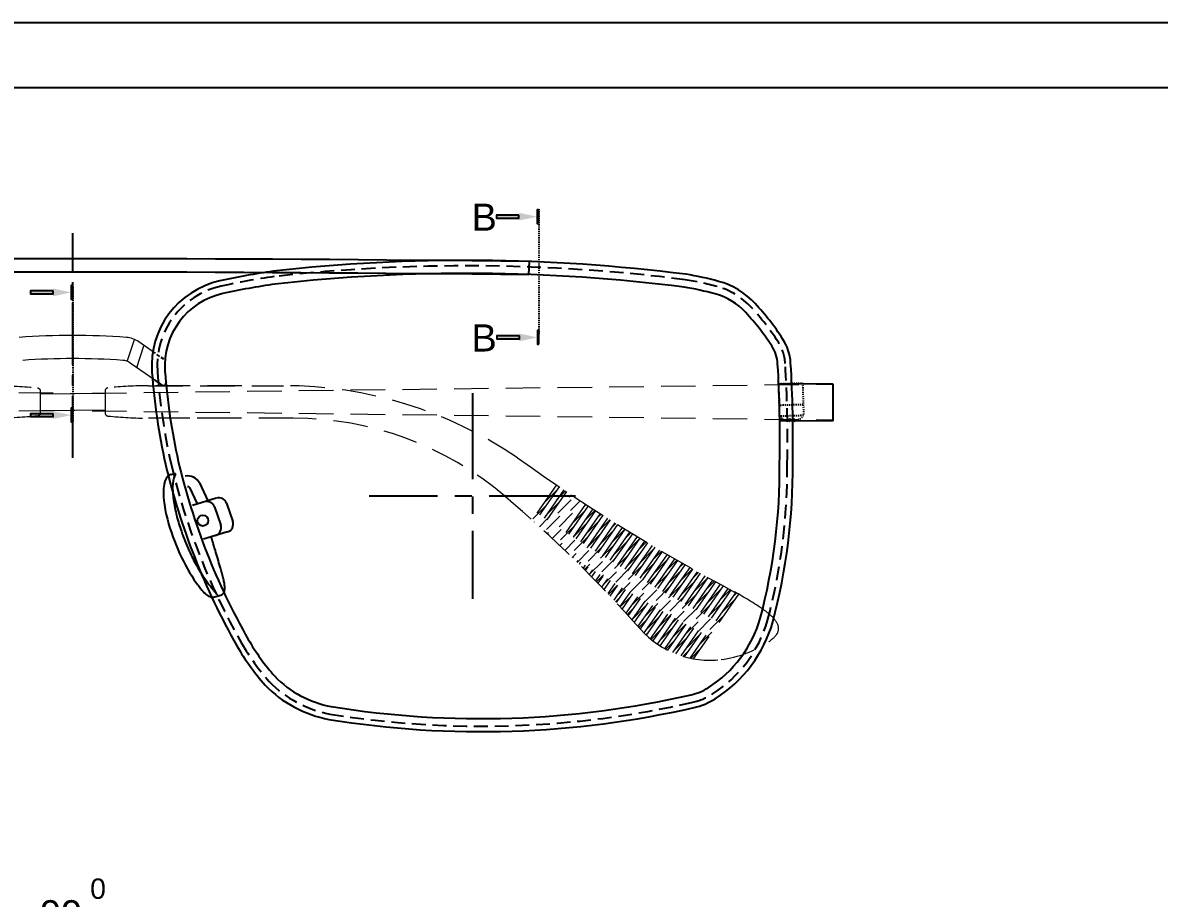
# Model space of a CAD drawing. Header units: millimetres. Extents: x 1399 to 2555, y 1196 to 1555.
# Drawn here: x 1777.5 to 1882.1, y 1473.9 to 1554.6 of the extents above; entities that cross this region are included whole.
import ezdxf

# ---------------------------------------------------------------- set-up
doc = ezdxf.new("R2010")
doc.units = ezdxf.units.MM
for name, pattern in [('CENTER', [50.8, 31.75, -6.35, 6.35, -6.35]), ('CENTER2', [28.575, 19.05, -3.175, 3.175, -3.175]), ('DASHED2', [0.375, 0.25, -0.125]), ('HIDDEN', [9.525, 6.35, -3.175]), ('HIDDEN2', [0.1875, 0.125, -0.0625]), ('PHANTOM2', [1.25, 0.625, -0.125, 0.125, -0.125, 0.125, -0.125])]:
    doc.linetypes.add(name, pattern=pattern)
for name, color, linetype in [('Center Line', 2, 'CENTER2'), ('Dimension', 3, 'Continuous'), ('Hidden Line', 1, 'HIDDEN2'), ('Section Line', 6, 'PHANTOM2')]:
    doc.layers.add(name, color=color, linetype=linetype)
doc.layers.add('odj', color=4, linetype='Continuous', lineweight=35)
doc.layers.add('Section', color=4, linetype='Continuous', lineweight=25)
doc.styles.get("Standard").update_dxf_attribs({"font": 'arial.ttf'})
doc.styles.add('样式 1', font='romant.shx')
doc.dimstyles.new('ISO-25$0', dxfattribs={"dimtxt": 2.5, "dimasz": 2.5, "dimexe": 0.5, "dimexo": 1, "dimgap": 1, "dimtad": 0, "dimtih": 1, "dimtoh": 1, "dimdec": 1, "dimzin": 10, "dimdsep": 46, "dimlunit": 6, "dimtxsty": '样式 1', "dimcen": 0, "dimclrd": 256, "dimclre": 256, "dimclrt": 7, "dimazin": 0, "dimtfac": 1, "dimtdec": 1, "dimtofl": 0, "dimtmove": 0, "dimatfit": 0, "dimfxl": 1, "dimtolj": 1, "dimtzin": 10, "dimarcsym": 0})
pattern_1 = [(45, (14457.66443, 1450.30327), (-0.224506403, 0.224506403), [])]

# ---------------------------------------------------------------- blocks, each defined once
blk = doc.blocks.new('*D168')
at = {"layer": 'Defpoints', "color": 0, "transparency": 16777216}
for p in [(1831.46, 1470.6), (1732.66, 1469.89), (1831.46, 1469.4)]:
    blk.add_point(p, dxfattribs=at)
at = {"layer": 'Dimension', "color": 0, "lineweight": -2, "transparency": 16777216}
for p, q in [((1732.66, 1470.52), (1732.66, 1471.85)), ((1831.46, 1470.02), (1831.46, 1471.85)), ((1735.16, 1470.6), (1828.96, 1470.6))]:
    blk.add_line(p, q, dxfattribs=at)
at = {"layer": 'Dimension', "color": 0, "transparency": 16777216}
for points in [[(1735.16, 1471.01), (1735.16, 1470.18), (1732.66, 1470.6)], [(1828.96, 1471.01), (1828.96, 1470.18), (1831.46, 1470.6)]]:
    blk.add_solid(points, dxfattribs=at)
at = {"layer": 'Dimension', "color": 0, "transparency": 16777216, "insert": (1782.15, 1473.45), "char_height": 2.5, "attachment_point": 5}
blk.add_mtext('99{\\H1.875;\\S 0^ -5;}', dxfattribs=at)
blk = doc.blocks.new('_FILLED')
at = {"color": 0, "linetype": 'ByBlock'}
blk.add_solid([(0, 0), (-1, 0.214), (-1, -0.214)], dxfattribs=at)
blk = doc.blocks.new('ER')
at = {"layer": 'Section'}
h = blk.add_hatch(color=6, dxfattribs=at)
h.dxf.hatch_style = 1
h.paths.add_polyline_path([(973.88, -602.3), (973.88, -602.77), (977.63, -602.77), (977.63, -602.3)])
h.paths.add_polyline_path([(980.63, -603.66), (980.87, -603.66), (980.87, -601.41), (980.63, -601.41)])
at = {"layer": 'Section', "color": 6}
for points in [[(980.87, -603.66), (980.87, -601.41), (980.63, -601.41), (980.63, -603.66)], [(977.63, -602.3), (973.88, -602.3), (973.88, -602.77), (977.63, -602.77)]]:
    blk.add_lwpolyline(points, close=True, dxfattribs=at)
at = {"layer": 'Section', "color": 6, "xscale": 3.002185386386005, "yscale": 3.002185386386005, "zscale": 3.002185386386005}
blk.add_blockref('_FILLED', (980.63, -602.54), dxfattribs=at)
blk = doc.blocks.new('ffdgfgd')
at = {"linetype": 'HIDDEN', "lineweight": 9, "ltscale": 0.5}
h = blk.add_hatch(dxfattribs=at)
h.set_pattern_fill('ANSI31', color=1, scale=0.1)
h.set_pattern_definition(pattern_1)
h.paths.add_polyline_path([(20788.53, 1708.4, -0.000417), (20788.28, 1708.57), (20786.02, 1705.34, -0.000605), (20786.24, 1705.13)])
h.paths.add_polyline_path([(20789.2, 1707.95, -0.000417), (20788.95, 1708.12), (20786.62, 1704.79, -0.000605), (20786.84, 1704.59)])
h.paths.add_polyline_path([(20789.86, 1707.51, -0.000417), (20789.61, 1707.68), (20787.21, 1704.25, -0.000606), (20787.43, 1704.04)])
h.paths.add_polyline_path([(20790.53, 1707.07, -0.000417), (20790.28, 1707.24), (20787.8, 1703.7, -0.000606), (20788.03, 1703.49)])
h.paths.add_polyline_path([(20791.2, 1706.63, -0.000417), (20790.95, 1706.8), (20788.39, 1703.14, -0.000607), (20788.61, 1702.94)])
h.paths.add_polyline_path([(20791.87, 1706.2, -0.000417), (20791.62, 1706.36), (20788.98, 1702.59, -0.000607), (20789.2, 1702.38)])
h.paths.add_polyline_path([(20792.55, 1705.77, -0.000417), (20792.3, 1705.93), (20789.56, 1702.02, -0.000608), (20789.78, 1701.81)])
h.paths.add_polyline_path([(20793.23, 1705.34, -0.000417), (20792.97, 1705.5), (20790.14, 1701.46, -0.000609), (20790.36, 1701.24)])
h.paths.add_polyline_path([(20793.9, 1704.91, -0.000417), (20793.65, 1705.07), (20790.72, 1700.89, -0.000609), (20790.93, 1700.67)])
h = blk.add_hatch(dxfattribs=at)
h.set_pattern_fill('ANSI31', color=1, scale=0.1)
h.set_pattern_definition(pattern_1)
h.paths.add_polyline_path([(20794.58, 1704.49, -0.000417), (20794.33, 1704.65), (20791.29, 1700.31, -0.00061), (20791.5, 1700.09)])
h.paths.add_polyline_path([(20795.27, 1704.07, -0.000417), (20795.01, 1704.23), (20791.86, 1699.73, -0.000611), (20792.07, 1699.51)])
h.paths.add_polyline_path([(20795.95, 1703.65, -0.000418), (20795.7, 1703.81), (20792.43, 1699.14, -0.000611), (20792.64, 1698.92)])
h.paths.add_polyline_path([(20796.64, 1703.24, -0.000418), (20796.38, 1703.4), (20792.99, 1698.55, -0.000612), (20793.2, 1698.33)])
h.paths.add_polyline_path([(20797.33, 1702.83, -0.000418), (20797.07, 1702.98), (20793.55, 1697.96, -0.000613), (20793.76, 1697.74)])
h.paths.add_polyline_path([(20798.02, 1702.42, -0.000418), (20797.76, 1702.57), (20794.11, 1697.36, -0.000614), (20794.32, 1697.14)])
h.paths.add_polyline_path([(20798.71, 1702.02, -0.000418), (20798.45, 1702.17), (20794.67, 1696.76, -0.000615), (20794.87, 1696.53)])
h.paths.add_polyline_path([(20799.41, 1701.61, -0.000418), (20799.15, 1701.76), (20795.22, 1696.15, -0.000616), (20795.42, 1695.92)])
h.paths.add_polyline_path([(20800.1, 1701.21, -0.000418), (20799.84, 1701.36), (20795.77, 1695.54, -0.000617), (20795.97, 1695.31)])
h.paths.add_polyline_path([(20800.8, 1700.82, -0.000419), (20800.54, 1700.97), (20796.32, 1694.94, 0.008962), (20796.54, 1694.72)])
h = blk.add_hatch(dxfattribs=at)
h.set_pattern_fill('ANSI31', color=1, scale=0.1)
h.set_pattern_definition(pattern_1)
h.paths.add_polyline_path([(20801.5, 1700.43, -0.000419), (20801.24, 1700.57), (20796.91, 1694.39, 0.008863), (20797.15, 1694.2)])
h.paths.add_polyline_path([(20802.21, 1700.04, -0.000419), (20801.94, 1700.18), (20797.55, 1693.91, 0.008846), (20797.8, 1693.74)])
h.paths.add_polyline_path([(20802.91, 1699.65, -0.000419), (20802.65, 1699.79), (20798.23, 1693.48, 0.008907), (20798.5, 1693.34)])
h.paths.add_polyline_path([(20803.62, 1699.26, -0.000419), (20803.35, 1699.41), (20798.96, 1693.12, 0.009054), (20799.24, 1693.01)])
h.paths.add_polyline_path([(20804.33, 1698.88, -0.00042), (20804.06, 1699.02), (20799.73, 1692.83, 0.009298), (20800.03, 1692.74)])
h.paths.add_polyline_path([(20805.04, 1698.5, 0.002863), (20804.77, 1698.64), (20800.55, 1692.61, 0.009664), (20800.87, 1692.54)])
at = {"color": 1, "linetype": 'HIDDEN', "lineweight": 9, "ltscale": 0.5}
for p, q in [((20673.71, 1717.86), (20673.71, 1714.56)), ((20746.71, 1716.96), (20673.71, 1717.86)), ((20759.31, 1717.71), (20750.71, 1717.71)), ((20746.71, 1716.98), (20746.71, 1715.44)), ((20746.71, 1715.46), (20673.71, 1714.56)), ((20758.38, 1714.71), (20750.71, 1714.71)), ((20784.67, 1711.07), (20785.96, 1710.17)), ((20788.28, 1708.57), (20786.02, 1705.34)), ((20788.53, 1708.4), (20786.24, 1705.13)), ((20788.95, 1708.12), (20786.62, 1704.79)), ((20789.2, 1707.95), (20786.84, 1704.59)), ((20790.95, 1706.8), (20788.39, 1703.14)), ((20791.2, 1706.63), (20788.61, 1702.94)), ((20791.62, 1706.36), (20788.98, 1702.59)), ((20791.87, 1706.2), (20789.2, 1702.38)), ((20792.3, 1705.93), (20789.56, 1702.02)), ((20792.55, 1705.77), (20789.78, 1701.81)), ((20792.97, 1705.5), (20790.14, 1701.46)), ((20793.23, 1705.34), (20790.36, 1701.24)), ((20793.65, 1705.07), (20790.72, 1700.89)), ((20793.9, 1704.91), (20790.93, 1700.67)), ((20794.33, 1704.65), (20791.29, 1700.31)), ((20794.58, 1704.49), (20791.5, 1700.09)), ((20795.01, 1704.23), (20791.86, 1699.73)), ((20795.27, 1704.07), (20792.07, 1699.51)), ((20795.7, 1703.81), (20792.43, 1699.14)), ((20795.95, 1703.65), (20792.64, 1698.92)), ((20796.38, 1703.4), (20792.99, 1698.55)), ((20796.64, 1703.24), (20793.2, 1698.33)), ((20797.07, 1702.98), (20793.55, 1697.96)), ((20797.33, 1702.83), (20793.76, 1697.74)), ((20797.76, 1702.57), (20794.11, 1697.36)), ((20798.02, 1702.42), (20794.32, 1697.14)), ((20798.45, 1702.17), (20794.67, 1696.76)), ((20798.71, 1702.02), (20794.87, 1696.53)), ((20799.15, 1701.76), (20795.22, 1696.15)), ((20799.41, 1701.61), (20795.42, 1695.92)), ((20799.84, 1701.36), (20795.77, 1695.54)), ((20800.1, 1701.21), (20795.97, 1695.31)), ((20800.54, 1700.97), (20796.32, 1694.94)), ((20800.8, 1700.82), (20796.54, 1694.72)), ((20801.24, 1700.57), (20796.91, 1694.39)), ((20801.5, 1700.43), (20797.15, 1694.2)), ((20801.94, 1700.18), (20797.55, 1693.91)), ((20802.21, 1700.04), (20797.8, 1693.74)), ((20802.65, 1699.79), (20798.23, 1693.48)), ((20802.91, 1699.65), (20798.5, 1693.34)), ((20803.35, 1699.41), (20798.96, 1693.12)), ((20803.62, 1699.26), (20799.24, 1693.01)), ((20804.06, 1699.02), (20799.73, 1692.83)), ((20804.33, 1698.88), (20800.03, 1692.74)), ((20804.77, 1698.64), (20800.55, 1692.61)), ((20805.04, 1698.5), (20800.87, 1692.54))]:
    blk.add_line(p, q, dxfattribs=at)
for points in [[(20750.71, 1717.71, 0.023644), (20746.98, 1717.51, 0.383559), (20746.71, 1717.21), (20746.71, 1715.21, 0.383559), (20746.98, 1714.91, 0.023644), (20750.71, 1714.71)], [(20750.71, 1717.71), (20763.15, 1717.71, -0.150808), (20784.67, 1711.07)], [(20796.01, 1695.27, 0.035097), (20783.5, 1707.55, 0.178287), (20764.04, 1714.71), (20750.71, 1714.71)], [(20808.49, 1694.72, 0.301317), (20808.62, 1695.76, 0.086358), (20808.15, 1696.4, 0.039974), (20807.33, 1697.08, 0.029835), (20804.65, 1698.71)], [(20796.01, 1695.27, 0.24803), (20803.43, 1692.48, 0.118331), (20807.86, 1694.16)]]:
    blk.add_lwpolyline(points, format="xyb", dxfattribs=at)
for centre, radius, start, end in [((20889.21, 1857.61), 180, 235, 241.9862), ((20806.05, 1696.82), 3.22, 304.2381, 319.2223)]:
    blk.add_arc(centre, radius, start, end, dxfattribs=at)
blk = doc.blocks.new('mn')
at = {"color": 7}
for p, q in [((6512.1, -4128.87), (6512.55, -4128.72)), ((6513.88, -4130), (6514.64, -4131.5)), ((6514.77, -4129.55), (6515.6, -4131.17)), ((6516.37, -4130.9), (6514.2, -4131.65)), ((6516.22, -4131.72), (6516.86, -4133.38)), ((6517.32, -4131.34), (6517.96, -4133)), ((6517.5, -4133.98), (6515.31, -4134.73)), ((6516.49, -4140.01), (6517.09, -4139.81))]:
    blk.add_line(p, q, dxfattribs=at)
blk.add_circle((6515.2, -4133.02), 0.5, dxfattribs=at)
for centre, radius, start, end in [((6513.74, -4130.13), 1.18, 29.5662, 105.1946), ((6513.74, -4130.13), 0.18, 29.5662, 109.3578), ((6515.52, -4131.99), 0.75, 21.0536, 108.9615), ((6516.62, -4131.61), 0.75, 21.0536, 108.9615), ((6517.26, -4133.27), 0.75, 288.9615, 21.0536), ((6516.16, -4133.65), 0.75, 288.9615, 21.0536), ((6516.92, -4139.34), 0.5, 288.9615, 352.0354)]:
    blk.add_arc(centre, radius, start, end, dxfattribs=at)
for points, knots in [([(6512.1, -4128.87), (6512.02, -4128.9), (6511.94, -4128.95), (6511.73, -4129.14), (6511.64, -4129.32), (6511.53, -4129.7), (6511.49, -4129.93), (6511.47, -4130.51), (6511.49, -4130.87), (6511.58, -4131.54), (6511.63, -4131.82), (6511.76, -4132.4), (6511.84, -4132.7), (6511.93, -4133)], [0, 0, 0, 0, 0.525689, 0.525689, 1.652907, 1.652907, 2.923389, 2.923389, 4.456515, 4.456515, 5.498466, 5.498466, 6.576224, 6.576224, 6.576224, 6.576224]), ([(6512.57, -4128.8), (6512.54, -4128.84), (6512.51, -4128.89), (6512.44, -4129.04), (6512.4, -4129.16), (6512.35, -4129.45), (6512.33, -4129.61), (6512.31, -4129.97), (6512.32, -4130.16), (6512.35, -4130.56), (6512.37, -4130.78), (6512.44, -4131.24), (6512.48, -4131.48), (6512.59, -4131.97), (6512.65, -4132.22), (6512.75, -4132.55), (6512.77, -4132.63), (6512.79, -4132.71)], [0.342327, 0.342327, 0.342327, 0.342327, 0.733059, 0.733059, 1.466118, 1.466118, 2.199177, 2.199177, 2.932236, 2.932236, 3.665693, 3.665693, 4.39915, 4.39915, 5.132608, 5.132608, 5.375972, 5.375972, 5.375972, 5.375972]), ([(6511.93, -4133), (6512.26, -4134.08), (6512.68, -4135.13), (6513.65, -4137.08), (6514.19, -4137.97), (6514.78, -4138.75)], [0, 0, 0, 0, 3.393519, 3.393519, 6.793295, 6.793295, 6.793295, 6.793295]), ([(6512.79, -4132.71), (6512.93, -4133.17), (6513.09, -4133.62), (6513.5, -4134.69), (6513.76, -4135.29), (6514.26, -4136.29), (6514.49, -4136.73), (6515, -4137.57), (6515.27, -4137.98), (6515.6, -4138.41), (6515.64, -4138.47), (6515.68, -4138.52)], [12.477352, 12.477352, 12.477352, 12.477352, 13.824357, 13.824357, 15.774274, 15.774274, 17.2906, 17.2906, 18.806925, 18.806925, 19.033217, 19.033217, 19.033217, 19.033217]), ([(6517, -4137.42), (6516.97, -4137.35), (6516.95, -4137.28), (6516.77, -4136.72), (6516.61, -4136.23), (6516.3, -4135.31), (6516.16, -4134.89), (6516.02, -4134.49)], [9.004309, 9.004309, 9.004309, 9.004309, 9.230601, 9.230601, 10.746927, 10.746927, 12.028994, 12.028994, 12.028994, 12.028994]), ([(6517.27, -4138.33), (6517.23, -4138.18), (6517.18, -4138.03), (6517.09, -4137.73), (6517.05, -4137.58), (6517, -4137.42)], [8.414025, 8.414025, 8.414025, 8.414025, 8.934537, 8.934537, 9.455744, 9.455744, 9.455744, 9.455744]), ([(6515.68, -4138.52), (6515.77, -4138.64), (6515.86, -4138.76), (6516.04, -4138.98), (6516.14, -4139.09), (6516.23, -4139.2), (6516.24, -4139.21), (6516.25, -4139.23), (6516.27, -4139.24), (6516.32, -4139.3), (6516.38, -4139.36), (6516.43, -4139.43), (6516.55, -4139.56), (6516.66, -4139.69), (6516.78, -4139.81)], [20.071782, 20.071782, 20.071782, 20.071782, 20.592988, 20.592988, 21.113501, 21.113501, 21.113501, 21.18052, 21.18052, 21.18052, 21.484011, 21.484011, 21.484011, 22.11914, 22.11914, 22.11914, 22.11914]), ([(6517.42, -4139.41), (6517.42, -4139.41), (6517.42, -4139.41), (6517.42, -4139.41), (6517.42, -4139.39), (6517.42, -4139.37), (6517.43, -4139.27), (6517.43, -4139.17), (6517.41, -4138.95), (6517.39, -4138.83), (6517.35, -4138.59), (6517.31, -4138.46), (6517.27, -4138.33)], [0.853482, 0.853482, 0.853482, 0.853482, 0.855432, 0.855432, 0.855432, 0.944962, 0.944962, 1.417442, 1.417442, 1.889923, 1.889923, 2.345183, 2.345183, 2.345183, 2.345183]), ([(6514.78, -4138.75), (6514.87, -4138.87), (6514.96, -4138.98), (6515.14, -4139.21), (6515.23, -4139.31), (6515.33, -4139.42)], [0, 0, 0, 0, 0.516499, 0.516499, 1.03397, 1.03397, 1.03397, 1.03397]), ([(6515.33, -4139.42), (6515.47, -4139.59), (6515.62, -4139.72), (6515.9, -4139.93), (6516.03, -4139.99), (6516.29, -4140.06), (6516.4, -4140.04), (6516.49, -4140.01)], [0, 0, 0, 0, 0.796315, 0.796315, 1.559532, 1.559532, 2.335249, 2.335249, 2.335249, 2.335249])]:
    blk.add_open_spline(points, degree=3, knots=knots, dxfattribs=at)

msp = doc.modelspace()

# ---------------------------------------------------------------- linework, layer by layer
for p, q in [((2082.61153, 1548.5531), (1673.35603, 1548.5531)), ((1852.06676, 1521.26802), (1847.05269, 1521.29014)), ((1852.06676, 1517.88003), (1852.06676, 1521.26802)), ((1852.06676, 1517.88003), (1847.15183, 1517.85835))]:
    msp.add_line(p, q)
at = {"color": 0, "lineweight": 9}
for p, q in [((1787.07167, 1523.35286), (1787.72829, 1525.37154)), ((1787.96903, 1522.80388), (1788.6153, 1524.79076)), ((1789.59406, 1524.14009), (1788.13789, 1525.15345)), ((1789.62639, 1521.62005), (1787.35512, 1523.20064))]:
    msp.add_line(p, q, dxfattribs=at)
msp.add_lwpolyline([(2086.64957, 1257.5531), (2086.64957, 1554.5531), (1666.64957, 1554.5531), (1666.64957, 1257.5531)], close=True)
for points in [[(1824.09508, 1532.54937, 0.006124752), (1740.01057, 1532.54937), (1740.05467, 1531.34982, -0.006120468), (1824.05099, 1531.34982)], [(1848.15468, 1523.20453, 0.130338322), (1847.41438, 1525.44348, 0.042095483), (1844.89246, 1528.67496, 0.139810846), (1841.5176, 1530.72625, 0.02784514), (1838.5109, 1531.37543, 0.059665102), (1800.5231, 1531.66341, 0.018370171), (1795.60754, 1530.77042, 0.37350237), (1789.34825, 1522.35396, 0.035614527), (1790.59747, 1513.89716, 0.071938332), (1797.17163, 1497.14317, 0.048193787), (1799.7704, 1493.52754, 0.155068758), (1805.63809, 1490.37736, 0.097042135), (1839.25814, 1491.46497, 0.087246818), (1841.20668, 1492.28159, 0.184469467), (1846.51411, 1499.36306, 0.06659567), (1848.33922, 1513.96511, 0.020075775)], [(1846.95685, 1523.13243, 0.130338322), (1846.40967, 1524.78731, 0.042095483), (1844.01184, 1527.85978, 0.139810846), (1841.19946, 1529.56919, 0.027675214), (1838.34104, 1530.18737, 0.059606301), (1800.6755, 1530.47297, 0.018299913), (1795.86525, 1529.59842, 0.37350237), (1790.54484, 1522.44442, 0.035582789), (1791.7675, 1514.16382, 0.071884886), (1798.21167, 1497.74179, 0.047776388), (1800.65252, 1494.34171, 0.153918257), (1805.84513, 1491.55946, 0.097004717), (1838.99131, 1492.63493, 0.087578148), (1840.56218, 1493.29384, 0.18430034), (1845.3569, 1499.68089, 0.066616023), (1847.13912, 1513.97197, 0.020113853)]]:
    msp.add_lwpolyline(points, format="xyb", close=True)
for centre, radius, start, end in [((1782.05132, 1457.02197), 68.71534, 90, 94.120986), ((1782.05132, 1457.02197), 68.71534, 85.879014, 90), ((1786.82412, 1523.2656), 2.3, 55.1656256, 85.879014), ((1782.05132, 1457.02197), 66.58534, 90, 93.9621192), ((1782.05132, 1457.02197), 66.58534, 86.0378808, 90), ((1786.55543, 1522.05151), 1.4, 55.1656256, 86.0378808)]:
    msp.add_arc(centre, radius, start, end, dxfattribs=at)
at = {"layer": 'Center Line', "ltscale": 0.3}
msp.add_line((1782.04991, 1514.45521), (1782.04991, 1535.15749), dxfattribs=at)
at = {"layer": 'Center Line', "color": 1, "linetype": 'DASHED2', "ltscale": 0.3}
for points in [[(1847.14455, 1518.29798), (1847.05249, 1521.29657), (1849.25145, 1521.36408), (1849.34352, 1518.3655)], [(1849.31283, 1519.36503), (1847.11386, 1519.29751)]]:
    msp.add_lwpolyline(points, dxfattribs=at)
at = {"layer": 'Center Line', "linetype": 'CENTER', "lineweight": 25, "ltscale": 0.25}
for points in [[(1818.8467, 1520.43588), (1818.8467, 1501.46548)], [(1828.33189, 1510.95068), (1809.35059, 1510.95068)]]:
    msp.add_lwpolyline(points, dxfattribs=at)
at = {"layer": 'Center Line', "color": 1, "linetype": 'DASHED2', "ltscale": 0.3}
msp.add_lwpolyline([(1847.14455, 1518.29798, 0.180894416), (1848.05905, 1517.8396), (1848.05187, 1518.07345), (1848.45168, 1518.08573), (1848.45886, 1517.85187, 0.180894416), (1849.34352, 1518.3655)], format="xyb", close=True, dxfattribs=at)
at = {"layer": 'Hidden Line', "linetype": 'HIDDEN', "ltscale": 0.05}
for p, q in [((1790.45085, 1523.54384), (1789.60629, 1524.13158)), ((1790.2895, 1521.15858), (1789.63767, 1521.61219)), ((1790.64434, 1521.46704), (1790.55319, 1521.18983))]:
    msp.add_line(p, q, dxfattribs=at)
at = {"layer": 'Hidden Line', "linetype": 'HIDDEN', "ltscale": 0.2}
msp.add_lwpolyline([(1847.65558, 1523.17449, 0.130338322), (1846.99575, 1525.17008, 0.042095483), (1844.52553, 1528.3353, 0.139810846), (1841.38504, 1530.24414, 0.027775786), (1838.44017, 1530.8804, 0.059640792), (1800.58659, 1531.16739, 0.018341157), (1795.71492, 1530.28208, 0.37350237), (1789.84683, 1522.39165, 0.035601457), (1791.08498, 1514.00827, 0.071916362), (1797.60499, 1497.39258, 0.04802644), (1800.13802, 1493.86669, 0.154616177), (1805.72427, 1490.86992, 0.097026865), (1839.14694, 1491.95245, 0.087370338), (1840.93817, 1492.70338, 0.184400976), (1846.03192, 1499.49543, 0.066604384), (1847.83918, 1513.96798, 0.020091517)], format="xyb", close=True, dxfattribs=at)
at = {"layer": 'Hidden Line', "linetype": 'HIDDEN', "ltscale": 0.05}
msp.add_arc((1790.40374, 1521.32275), 0.2, 235.1656256, 318.3519155, dxfattribs=at)
at = {"layer": 'Section Line'}
for p, q in [((1824.97795, 1537.38391), (1824.97795, 1525.83775)), ((1782.04991, 1530.2109), (1782.04991, 1517.78073))]:
    msp.add_line(p, q, dxfattribs=at).dxf.unprotected_set("ltscale", 0)

# ---------------------------------------------------------------- block references
at = {"linetype": 'Continuous', "xscale": 0.5559712353769681, "yscale": 0.5559712353769681, "zscale": 0.5559712353769681}
for p in [(1279.60625, 1871.68163), (1236.71573, 1864.70356), (1279.64372, 1860.55729), (1236.71573, 1853.39924)]:
    msp.add_blockref('ER', p, dxfattribs=at)
msp.add_blockref('ffdgfgd', (-18961.68094, -196.59318))
at = {"xscale": -1}
msp.add_blockref('ffdgfgd', (22525.78077, -196.59318), dxfattribs=at)
at = {"rotation": 358.1047370887325}
msp.add_blockref('mn', (-4580.91203, 5854.91463), dxfattribs=at)

# ---------------------------------------------------------------- texts
at = {"layer": 'odj', "char_height": 2.5, "attachment_point": 5}
for insert in [(1819.93759, 1536.64009), (1819.92862, 1525.51489)]:
    msp.add_mtext_dynamic_manual_height_columns('B', width=17.5973544, gutter_width=12.5, heights=[0], dxfattribs=dict(at, insert=insert))

# ---------------------------------------------------------------- dimensions: what is measured, and where the dimension line sits
at = {"layer": 'Dimension'}
dim = msp.add_linear_dim(base=(1831.45748, 1470.59705), p1=(1732.65878, 1469.89246), p2=(1831.45748, 1469.3981), dimstyle='ISO-25$0', override={"dimexe": 1.25, "dimexo": 0.625, "dimgap": 0.625, "dimtad": 1, "dimtih": 0, "dimtoh": 0, "dimdec": 0, "dimzin": 8, "dimlunit": 2, "dimtxsty": 'Standard', "dimcen": 2.5, "dimclrd": 0, "dimclre": 0, "dimclrt": 0, "dimadec": 0, "dimtol": 1, "dimtm": 5, "dimtfac": 0.75, "dimtdec": 2, "dimtofl": 1, "dimatfit": 3, "dimtolj": 0, "dimtzin": 8}, dxfattribs=at)
dim.commit()
dim.dimension.update_dxf_attribs({"geometry": '*D168', "text_midpoint": (1782.15363, 1470.59705), "dimtype": 160})

doc.saveas('drawing.dxf')
